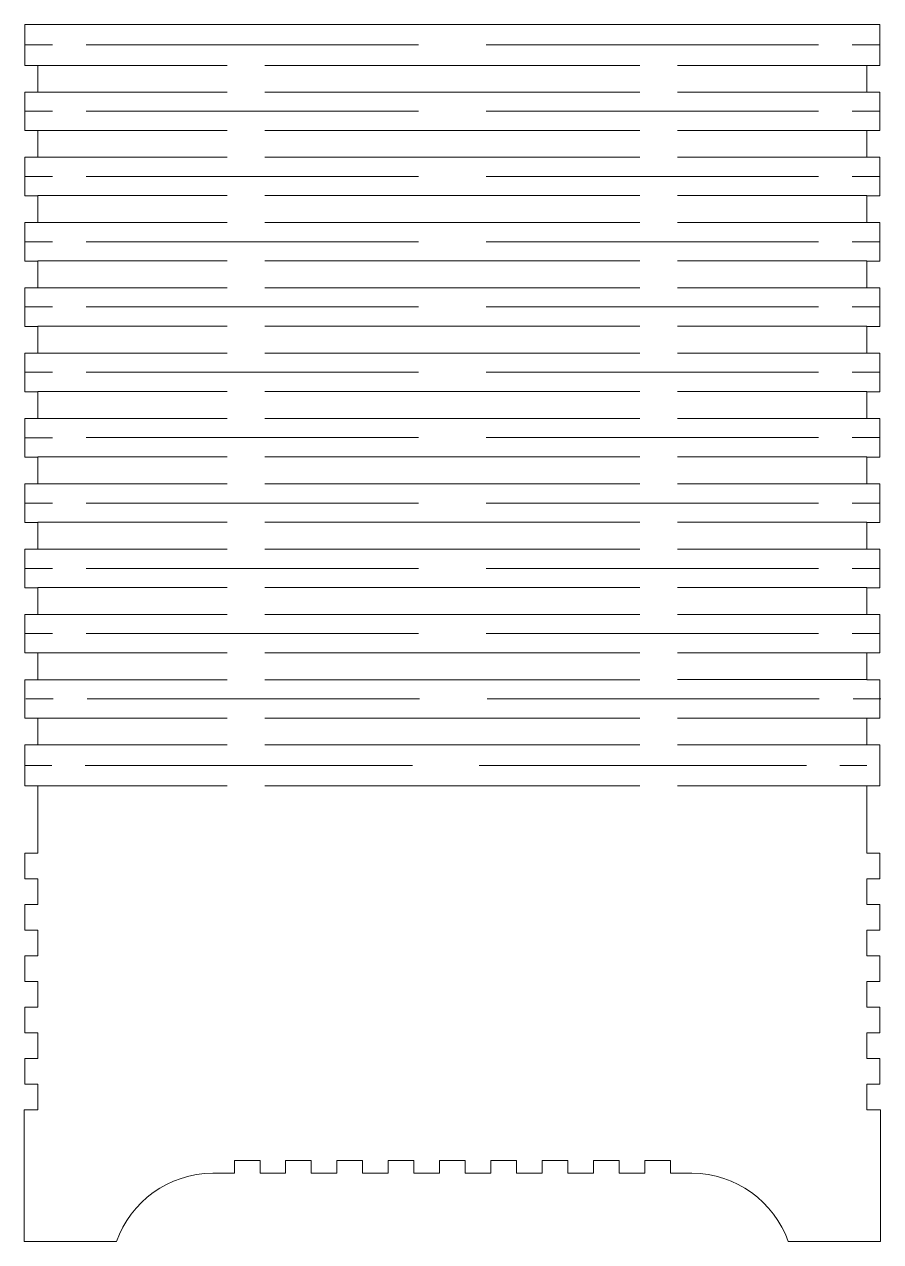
# Model space of a CAD drawing. Header units: millimetres. Extents: x -255 to 301, y -142 to 145.
# Drawn here: x -255.4 to -55, y -142.3 to 142.3 of the extents above; entities that cross this region are included whole.
import ezdxf

# ---------------------------------------------------------------- set-up
doc = ezdxf.new("R2010")
doc.units = ezdxf.units.MM
doc.header["$MEASUREMENT"] = 0
doc.layers.add('Camada 1', color=7, linetype='Continuous')

msp = doc.modelspace()

# ---------------------------------------------------------------- linework, layer by layer
at = {"layer": 'Camada 1', "color": 250, "lineweight": 9}
msp.add_open_spline([(-155.2229, -123.2848), (-155.2229, -123.2848), (-158.2229, -123.2848), (-158.2229, -123.2848), (-158.2229, -123.2848), (-158.2229, -123.2848), (-158.2229, -126.2848), (-158.2229, -126.2848), (-158.2229, -126.2848), (-158.2229, -126.2848), (-164.2229, -126.2848), (-164.2229, -126.2848), (-164.2229, -126.2848), (-164.2229, -126.2848), (-164.2229, -123.2848), (-164.2229, -123.2848), (-164.2229, -123.2848), (-164.2229, -123.2848), (-170.2229, -123.2848), (-170.2229, -123.2848), (-170.2229, -123.2848), (-170.2229, -123.2848), (-170.2229, -126.2848), (-170.2229, -126.2848), (-170.2229, -126.2848), (-170.2229, -126.2848), (-176.2229, -126.2848), (-176.2229, -126.2848), (-176.2229, -126.2848), (-176.2229, -126.2848), (-176.2229, -123.2848), (-176.2229, -123.2848), (-176.2229, -123.2848), (-176.2229, -123.2848), (-182.2229, -123.2848), (-182.2229, -123.2848), (-182.2229, -123.2848), (-182.2229, -123.2848), (-182.2229, -126.2848), (-182.2229, -126.2848), (-182.2229, -126.2848), (-182.2229, -126.2848), (-188.2229, -126.2848), (-188.2229, -126.2848), (-188.2229, -126.2848), (-188.2229, -126.2848), (-188.2229, -123.2848), (-188.2229, -123.2848), (-188.2229, -123.2848), (-188.2229, -123.2848), (-194.2229, -123.2848), (-194.2229, -123.2848), (-194.2229, -123.2848), (-194.2229, -123.2848), (-194.2229, -126.2848), (-194.2229, -126.2848), (-194.2229, -126.2848), (-194.2229, -126.2848), (-200.2229, -126.2848), (-200.2229, -126.2848), (-200.2229, -126.2848), (-200.2229, -126.2848), (-200.2229, -123.2848), (-200.2229, -123.2848), (-200.2229, -123.2848), (-200.2229, -123.2848), (-206.2229, -123.2848), (-206.2229, -123.2848), (-206.2229, -123.2848), (-206.2229, -123.2848), (-206.2229, -126.2848), (-206.2229, -126.2848), (-206.2229, -126.2848), (-206.2229, -126.2848), (-211.2429, -126.2852), (-211.2429, -126.2852), (-211.2429, -126.2852), (-221.6655, -126.3122), (-230.5245, -132.9826), (-233.8125, -142.2852), (-233.8125, -142.2852), (-233.8125, -142.2852), (-255.3655, -142.2852), (-255.3655, -142.2852), (-255.3655, -142.2852), (-255.3655, -142.2852), (-255.3653, -126.285), (-255.3653, -126.285), (-255.3653, -126.285), (-255.3653, -126.285), (-255.3653, -120.1924), (-255.3653, -120.1924), (-255.3653, -120.1924), (-255.3653, -120.1924), (-255.3653, -111.489), (-255.3653, -111.489), (-255.3653, -111.489), (-255.3653, -111.489), (-252.2197, -111.4772), (-252.2197, -111.4772), (-252.2197, -111.4772), (-252.2197, -111.4772), (-252.2197, -105.4772), (-252.2197, -105.4772), (-252.2197, -105.4772), (-252.2197, -105.4772), (-255.2197, -105.4772), (-255.2197, -105.4772), (-255.2197, -105.4772), (-255.2197, -105.4772), (-255.2197, -99.4774), (-255.2197, -99.4774), (-255.2197, -99.4774), (-255.2197, -99.4774), (-252.2197, -99.4774), (-252.2197, -99.4774), (-252.2197, -99.4774), (-252.2197, -99.4774), (-252.2197, -93.4774), (-252.2197, -93.4774), (-252.2197, -93.4774), (-252.2197, -93.4774), (-255.2197, -93.4774), (-255.2197, -93.4774), (-255.2197, -93.4774), (-255.2197, -93.4774), (-255.2197, -87.4774), (-255.2197, -87.4774), (-255.2197, -87.4774), (-255.2197, -87.4774), (-252.2197, -87.4774), (-252.2197, -87.4774), (-252.2197, -87.4774), (-252.2197, -87.4774), (-252.2197, -81.477), (-252.2197, -81.477), (-252.2197, -81.477), (-252.2197, -81.477), (-255.2197, -81.477), (-255.2197, -81.477), (-255.2197, -81.477), (-255.2197, -81.477), (-255.2197, -75.4772), (-255.2197, -75.4772), (-255.2197, -75.4772), (-255.2197, -75.4772), (-252.2197, -75.4772), (-252.2197, -75.4772), (-252.2197, -75.4772), (-252.2197, -75.4772), (-252.2197, -69.477), (-252.2197, -69.477), (-252.2197, -69.477), (-252.2197, -69.477), (-255.2197, -69.477), (-255.2197, -69.477), (-255.2197, -69.477), (-255.2197, -69.477), (-255.2197, -63.477), (-255.2197, -63.477), (-255.2197, -63.477), (-255.2197, -63.477), (-252.2197, -63.477), (-252.2197, -63.477), (-252.2197, -63.477), (-252.2197, -63.477), (-252.2197, -57.477), (-252.2197, -57.477), (-252.2197, -57.477), (-252.2197, -57.477), (-255.2197, -57.477), (-255.2197, -57.477), (-255.2197, -57.477), (-255.2197, -57.477), (-255.2197, -51.477), (-255.2197, -51.477), (-255.2197, -51.477), (-255.2197, -51.477), (-252.2197, -51.477), (-252.2197, -51.477), (-252.2197, -51.477), (-252.2197, -35.413), (-252.2197, -51.797), (-252.2197, -35.733), (-252.2197, -35.733), (-252.2197, -35.733), (-255.2197, -35.733), (-255.2197, -35.733), (-255.2197, -35.733), (-255.2197, -35.733), (-255.2197, -26.1412), (-255.2197, -26.1412), (-255.2197, -26.1412), (-255.2197, -26.1412), (-252.2197, -26.1412), (-252.2197, -26.1412), (-252.2197, -26.1412), (-252.2197, -26.1412), (-252.2197, -19.8818), (-252.2197, -19.8818), (-252.2197, -19.8818), (-252.2197, -19.8818), (-255.2197, -19.8818), (-255.2197, -19.8818), (-255.2197, -19.8818), (-255.2197, -19.8818), (-255.2197, -10.915), (-255.2197, -10.915), (-255.2197, -10.915), (-255.2197, -10.915), (-252.2197, -10.915), (-252.2197, -10.915), (-252.2197, -10.915), (-252.2197, -10.915), (-252.2197, -4.6556), (-252.2197, -4.6556), (-252.2197, -4.6556), (-252.2197, -4.6556), (-255.2197, -4.6556), (-255.2197, -4.6556), (-255.2197, -4.6556), (-255.2197, -4.6556), (-255.2197, 4.3306), (-255.2197, 4.3306), (-255.2197, 4.3306), (-255.2197, 4.3306), (-252.2197, 4.3306), (-252.2197, 4.3306), (-252.2197, 4.3306), (-252.2197, 4.3306), (-252.2197, 10.59), (-252.2197, 10.59), (-252.2197, 10.59), (-252.2197, 10.59), (-255.2197, 10.59), (-255.2197, 10.59), (-255.2197, 10.59), (-255.2197, 10.59), (-255.2197, 19.5924), (-255.2197, 19.5924), (-255.2197, 19.5924), (-255.2197, 19.5924), (-252.2197, 19.5924), (-252.2197, 19.5924), (-252.2197, 19.5924), (-252.2197, 19.5924), (-252.2197, 25.8518), (-252.2197, 25.8518), (-252.2197, 25.8518), (-252.2197, 25.8518), (-255.2197, 25.8518), (-255.2197, 25.8518), (-255.2197, 25.8518), (-255.2197, 25.8518), (-255.2197, 34.866), (-255.2197, 34.866), (-255.2197, 34.866), (-255.2197, 34.866), (-252.2197, 34.866), (-252.2197, 34.866), (-252.2197, 34.866), (-252.2197, 34.866), (-252.2197, 41.1256), (-252.2197, 41.1256), (-252.2197, 41.1256), (-252.2197, 41.1256), (-255.2197, 41.1256), (-255.2197, 41.1256), (-255.2197, 41.1256), (-255.2197, 41.1256), (-255.2197, 50.1464), (-255.2197, 50.1464), (-255.2197, 50.1464), (-255.2197, 50.1464), (-252.2197, 50.1464), (-252.2197, 50.1464), (-252.2197, 50.1464), (-252.2197, 50.1464), (-252.2197, 56.4058), (-252.2197, 56.4058), (-252.2197, 56.4058), (-252.2197, 56.4058), (-255.2197, 56.4058), (-255.2197, 56.4058), (-255.2197, 56.4058), (-255.2197, 56.4058), (-255.2197, 65.4266), (-255.2197, 65.4266), (-255.2197, 65.4266), (-255.2197, 65.4266), (-252.2197, 65.4266), (-252.2197, 65.4266), (-252.2197, 65.4266), (-252.2197, 65.4266), (-252.2197, 71.6862), (-252.2197, 71.6862), (-252.2197, 71.6862), (-252.2197, 71.6862), (-255.2197, 71.6862), (-255.2197, 71.6862), (-255.2197, 71.6862), (-255.2197, 71.6862), (-255.2197, 80.7004), (-255.2197, 80.7004), (-255.2197, 80.7004), (-255.2197, 80.7004), (-252.2197, 80.7004), (-252.2197, 80.7004), (-252.2197, 80.7004), (-252.2197, 80.7004), (-252.2197, 86.9598), (-252.2197, 86.9598), (-252.2197, 86.9598), (-252.2197, 86.9598), (-255.2197, 86.9598), (-255.2197, 86.9598), (-255.2197, 86.9598), (-255.2197, 86.9598), (-255.2197, 95.962), (-255.2197, 95.962), (-255.2197, 95.962), (-255.2197, 95.962), (-252.2197, 95.962), (-252.2197, 95.962), (-252.2197, 95.962), (-252.2197, 95.962), (-252.2197, 102.2216), (-252.2197, 102.2216), (-252.2197, 102.2216), (-252.2197, 102.2216), (-255.2197, 102.2216), (-255.2197, 102.2216), (-255.2197, 102.2216), (-255.2197, 102.2216), (-255.2197, 111.2078), (-255.2197, 111.2078), (-255.2197, 111.2078), (-255.2197, 111.2078), (-252.2197, 111.2078), (-252.2197, 111.2078), (-252.2197, 111.2078), (-252.2197, 111.2078), (-252.2197, 117.4672), (-252.2197, 117.4672), (-252.2197, 117.4672), (-252.2197, 117.4672), (-255.2197, 117.4672), (-255.2197, 117.4672), (-255.2197, 117.4672), (-255.2197, 117.4672), (-255.2197, 126.434), (-255.2197, 126.434), (-255.2197, 126.434), (-255.2197, 126.434), (-252.2197, 126.434), (-252.2197, 126.434), (-252.2197, 126.434), (-252.2197, 126.434), (-252.2197, 132.6934), (-252.2197, 132.6934), (-252.2197, 132.6934), (-252.2197, 132.6934), (-255.2197, 132.6934), (-255.2197, 132.6934), (-255.2197, 132.6934), (-255.2197, 132.6934), (-255.2197, 142.2852), (-255.2197, 142.2852), (-255.2197, 142.2852), (-255.2197, 142.2852), (-155.2197, 142.2852), (-155.2197, 142.2852), (-155.2197, 142.2852), (-155.2197, 142.2852), (-55.2195, 142.2852), (-55.2195, 142.2852), (-55.2195, 142.2852), (-55.2195, 142.2852), (-55.2195, 132.6934), (-55.2195, 132.6934), (-55.2195, 132.6934), (-55.2195, 132.6934), (-58.2195, 132.6934), (-58.2195, 132.6934), (-58.2195, 132.6934), (-58.2195, 132.6934), (-58.2195, 126.434), (-58.2195, 126.434), (-58.2195, 126.434), (-58.2195, 126.434), (-55.2195, 126.434), (-55.2195, 126.434), (-55.2195, 126.434), (-55.2195, 126.434), (-55.2195, 117.4672), (-55.2195, 117.4672), (-55.2195, 117.4672), (-55.2195, 117.4672), (-58.2195, 117.4672), (-58.2195, 117.4672), (-58.2195, 117.4672), (-58.2195, 117.4672), (-58.2195, 111.2078), (-58.2195, 111.2078), (-58.2195, 111.2078), (-58.2195, 111.2078), (-55.2195, 111.2078), (-55.2195, 111.2078), (-55.2195, 111.2078), (-55.2195, 111.2078), (-55.2195, 102.2216), (-55.2195, 102.2216), (-55.2195, 102.2216), (-55.2195, 102.2216), (-58.2195, 102.2216), (-58.2195, 102.2216), (-58.2195, 102.2216), (-58.2195, 102.2216), (-58.2195, 95.962), (-58.2195, 95.962), (-58.2195, 95.962), (-58.2195, 95.962), (-55.2195, 95.962), (-55.2195, 95.962), (-55.2195, 95.962), (-55.2195, 95.962), (-55.2195, 86.9598), (-55.2195, 86.9598), (-55.2195, 86.9598), (-55.2195, 86.9598), (-58.2195, 86.9598), (-58.2195, 86.9598), (-58.2195, 86.9598), (-58.2195, 86.9598), (-58.2195, 80.7004), (-58.2195, 80.7004), (-58.2195, 80.7004), (-58.2195, 80.7004), (-55.2195, 80.7004), (-55.2195, 80.7004), (-55.2195, 80.7004), (-55.2195, 80.7004), (-55.2195, 71.6862), (-55.2195, 71.6862), (-55.2195, 71.6862), (-55.2195, 71.6862), (-58.2195, 71.6862), (-58.2195, 71.6862), (-58.2195, 71.6862), (-58.2195, 71.6862), (-58.2195, 65.4266), (-58.2195, 65.4266), (-58.2195, 65.4266), (-58.2195, 65.4266), (-55.2195, 65.4266), (-55.2195, 65.4266), (-55.2195, 65.4266), (-55.2195, 65.4266), (-55.2195, 56.4058), (-55.2195, 56.4058), (-55.2195, 56.4058), (-55.2195, 56.4058), (-58.2195, 56.4058), (-58.2195, 56.4058), (-58.2195, 56.4058), (-58.2195, 56.4058), (-58.2195, 50.1464), (-58.2195, 50.1464), (-58.2195, 50.1464), (-58.2195, 50.1464), (-55.2195, 50.1464), (-55.2195, 50.1464), (-55.2195, 50.1464), (-55.2195, 50.1464), (-55.2195, 41.1256), (-55.2195, 41.1256), (-55.2195, 41.1256), (-55.2195, 41.1256), (-58.2195, 41.1256), (-58.2195, 41.1256), (-58.2195, 41.1256), (-58.2195, 41.1256), (-58.2195, 34.866), (-58.2195, 34.866), (-58.2195, 34.866), (-58.2195, 34.866), (-55.2195, 34.866), (-55.2195, 34.866), (-55.2195, 34.866), (-55.2195, 34.866), (-55.2195, 25.8518), (-55.2195, 25.8518), (-55.2195, 25.8518), (-55.2195, 25.8518), (-58.2195, 25.8518), (-58.2195, 25.8518), (-58.2195, 25.8518), (-58.2195, 25.8518), (-58.2195, 19.5924), (-58.2195, 19.5924), (-58.2195, 19.5924), (-58.2195, 19.5924), (-55.2195, 19.5924), (-55.2195, 19.5924), (-55.2195, 19.5924), (-55.2195, 19.5924), (-55.2195, 10.59), (-55.2195, 10.59), (-55.2195, 10.59), (-55.2195, 10.59), (-58.2195, 10.59), (-58.2195, 10.59), (-58.2195, 10.59), (-58.2195, 10.59), (-58.2195, 4.3306), (-58.2195, 4.3306), (-58.2195, 4.3306), (-58.2195, 4.3306), (-55.2195, 4.3306), (-55.2195, 4.3306), (-55.2195, 4.3306), (-55.2195, 4.3306), (-55.2195, -4.6556), (-55.2195, -4.6556), (-55.2195, -4.6556), (-55.2195, -4.6556), (-58.2195, -4.6556), (-58.2195, -4.6556), (-58.2195, -4.6556), (-58.2195, -4.6556), (-58.2195, -10.915), (-58.2195, -10.915), (-58.2195, -10.915), (-58.2195, -10.915), (-55.2195, -10.915), (-55.2195, -10.915), (-55.2195, -10.915), (-55.2195, -10.915), (-55.2195, -19.8818), (-55.2195, -19.8818), (-55.2195, -19.8818), (-55.2195, -19.8818), (-58.2195, -19.8818), (-58.2195, -19.8818), (-58.2195, -19.8818), (-58.2195, -19.8818), (-58.2195, -26.1412), (-58.2195, -26.1412), (-58.2195, -26.1412), (-58.2195, -26.1412), (-55.2195, -26.1412), (-55.2195, -26.1412), (-55.2195, -26.1412), (-55.2195, -26.1412), (-55.2195, -35.733), (-55.2195, -35.733), (-55.2195, -35.733), (-55.2195, -35.733), (-58.2195, -35.733), (-58.2195, -35.733), (-58.2195, -35.733), (-58.2195, -35.733), (-58.2259, -35.733), (-58.2259, -35.733), (-58.2259, -35.733), (-58.2259, -51.797), (-58.2259, -35.413), (-58.2259, -51.477), (-58.2259, -51.477), (-58.2259, -51.477), (-55.2259, -51.477), (-55.2259, -51.477), (-55.2259, -51.477), (-55.2259, -51.477), (-55.2259, -57.477), (-55.2259, -57.477), (-55.2259, -57.477), (-55.2259, -57.477), (-58.2259, -57.477), (-58.2259, -57.477), (-58.2259, -57.477), (-58.2259, -57.477), (-58.2259, -63.477), (-58.2259, -63.477), (-58.2259, -63.477), (-58.2259, -63.477), (-55.2259, -63.477), (-55.2259, -63.477), (-55.2259, -63.477), (-55.2259, -63.477), (-55.2259, -69.477), (-55.2259, -69.477), (-55.2259, -69.477), (-55.2259, -69.477), (-58.2259, -69.477), (-58.2259, -69.477), (-58.2259, -69.477), (-58.2259, -69.477), (-58.2259, -75.4772), (-58.2259, -75.4772), (-58.2259, -75.4772), (-58.2259, -75.4772), (-55.2259, -75.4772), (-55.2259, -75.4772), (-55.2259, -75.4772), (-55.2259, -75.4772), (-55.2259, -81.477), (-55.2259, -81.477), (-55.2259, -81.477), (-55.2259, -81.477), (-58.2259, -81.477), (-58.2259, -81.477), (-58.2259, -81.477), (-58.2259, -81.477), (-58.2259, -87.4774), (-58.2259, -87.4774), (-58.2259, -87.4774), (-58.2259, -87.4774), (-55.2259, -87.4774), (-55.2259, -87.4774), (-55.2259, -87.4774), (-55.2259, -87.4774), (-55.2259, -93.4774), (-55.2259, -93.4774), (-55.2259, -93.4774), (-55.2259, -93.4774), (-58.2259, -93.4774), (-58.2259, -93.4774), (-58.2259, -93.4774), (-58.2259, -93.4774), (-58.2259, -99.4774), (-58.2259, -99.4774), (-58.2259, -99.4774), (-58.2259, -99.4774), (-55.2259, -99.4774), (-55.2259, -99.4774), (-55.2259, -99.4774), (-55.2259, -99.4774), (-55.2259, -105.4772), (-55.2259, -105.4772), (-55.2259, -105.4772), (-55.2259, -105.4772), (-58.2259, -105.4772), (-58.2259, -105.4772), (-58.2259, -105.4772), (-58.2259, -105.4772), (-58.2259, -111.4772), (-58.2259, -111.4772), (-58.2259, -111.4772), (-58.2259, -111.4772), (-58.2259, -111.4812), (-58.2259, -111.4812), (-58.2259, -111.4812), (-58.2259, -111.4812), (-55.0805, -111.4812), (-55.0805, -111.4812), (-55.0805, -111.4812), (-55.0805, -111.4812), (-55.0805, -120.1924), (-55.0805, -120.1924), (-55.0805, -120.1924), (-55.0805, -120.1924), (-55.0803, -126.285), (-55.0803, -126.285), (-55.0803, -126.285), (-55.0803, -126.285), (-55.0801, -142.2852), (-55.0801, -142.2852), (-55.0801, -142.2852), (-55.0801, -142.2852), (-76.6333, -142.2852), (-76.6333, -142.2852), (-76.6333, -142.2852), (-79.9213, -132.9826), (-88.7803, -126.3122), (-99.2029, -126.2852), (-99.2029, -126.2852), (-99.2029, -126.2852), (-104.2227, -126.2848), (-104.2227, -126.2848), (-104.2227, -126.2848), (-104.2227, -126.2848), (-104.2227, -123.2848), (-104.2227, -123.2848), (-104.2227, -123.2848), (-104.2227, -123.2848), (-110.2229, -123.2848), (-110.2229, -123.2848), (-110.2229, -123.2848), (-110.2229, -123.2848), (-110.2229, -126.2848), (-110.2229, -126.2848), (-110.2229, -126.2848), (-110.2229, -126.2848), (-116.2229, -126.2848), (-116.2229, -126.2848), (-116.2229, -126.2848), (-116.2229, -126.2848), (-116.2229, -123.2848), (-116.2229, -123.2848), (-116.2229, -123.2848), (-116.2229, -123.2848), (-122.2229, -123.2848), (-122.2229, -123.2848), (-122.2229, -123.2848), (-122.2229, -123.2848), (-122.2229, -126.2848), (-122.2229, -126.2848), (-122.2229, -126.2848), (-122.2229, -126.2848), (-128.2229, -126.2848), (-128.2229, -126.2848), (-128.2229, -126.2848), (-128.2229, -126.2848), (-128.2229, -123.2848), (-128.2229, -123.2848), (-128.2229, -123.2848), (-128.2229, -123.2848), (-134.2229, -123.2848), (-134.2229, -123.2848), (-134.2229, -123.2848), (-134.2229, -123.2848), (-134.2229, -126.2848), (-134.2229, -126.2848), (-134.2229, -126.2848), (-134.2229, -126.2848), (-140.2229, -126.2848), (-140.2229, -126.2848), (-140.2229, -126.2848), (-140.2229, -126.2848), (-140.2229, -123.2848), (-140.2229, -123.2848), (-140.2229, -123.2848), (-140.2229, -123.2848), (-146.2229, -123.2848), (-146.2229, -123.2848), (-146.2229, -123.2848), (-146.2229, -123.2848), (-146.2229, -126.2848), (-146.2229, -126.2848), (-146.2229, -126.2848), (-146.2229, -126.2848), (-152.2229, -126.2848), (-152.2229, -126.2848), (-152.2229, -126.2848), (-152.2229, -126.2848), (-152.2229, -123.2848), (-152.2229, -123.2848), (-152.2229, -123.2848), (-152.2229, -123.2848), (-155.2229, -123.2848), (-155.2229, -123.2848)], degree=3, knots=[0, 0, 0, 0, 0.00529101, 0.00529101, 0.00529101, 0.00529101, 0.01058201, 0.01058201, 0.01058201, 0.01058201, 0.01587302, 0.01587302, 0.01587302, 0.01587302, 0.02116402, 0.02116402, 0.02116402, 0.02116402, 0.02645503, 0.02645503, 0.02645503, 0.02645503, 0.03174603, 0.03174603, 0.03174603, 0.03174603, 0.03703704, 0.03703704, 0.03703704, 0.03703704, 0.04232804, 0.04232804, 0.04232804, 0.04232804, 0.04761905, 0.04761905, 0.04761905, 0.04761905, 0.05291005, 0.05291005, 0.05291005, 0.05291005, 0.05820106, 0.05820106, 0.05820106, 0.05820106, 0.06349206, 0.06349206, 0.06349206, 0.06349206, 0.06878307, 0.06878307, 0.06878307, 0.06878307, 0.07407407, 0.07407407, 0.07407407, 0.07407407, 0.07936508, 0.07936508, 0.07936508, 0.07936508, 0.08465608, 0.08465608, 0.08465608, 0.08465608, 0.08994709, 0.08994709, 0.08994709, 0.08994709, 0.0952381, 0.0952381, 0.0952381, 0.0952381, 0.1005291, 0.1005291, 0.1005291, 0.1005291, 0.10582011, 0.10582011, 0.10582011, 0.10582011, 0.11111111, 0.11111111, 0.11111111, 0.11111111, 0.11640212, 0.11640212, 0.11640212, 0.11640212, 0.12169312, 0.12169312, 0.12169312, 0.12169312, 0.12698413, 0.12698413, 0.12698413, 0.12698413, 0.13227513, 0.13227513, 0.13227513, 0.13227513, 0.13756614, 0.13756614, 0.13756614, 0.13756614, 0.14285714, 0.14285714, 0.14285714, 0.14285714, 0.14814815, 0.14814815, 0.14814815, 0.14814815, 0.15343915, 0.15343915, 0.15343915, 0.15343915, 0.15873016, 0.15873016, 0.15873016, 0.15873016, 0.16402116, 0.16402116, 0.16402116, 0.16402116, 0.16931217, 0.16931217, 0.16931217, 0.16931217, 0.17460317, 0.17460317, 0.17460317, 0.17460317, 0.17989418, 0.17989418, 0.17989418, 0.17989418, 0.18518519, 0.18518519, 0.18518519, 0.18518519, 0.19047619, 0.19047619, 0.19047619, 0.19047619, 0.1957672, 0.1957672, 0.1957672, 0.1957672, 0.2010582, 0.2010582, 0.2010582, 0.2010582, 0.20634921, 0.20634921, 0.20634921, 0.20634921, 0.21164021, 0.21164021, 0.21164021, 0.21164021, 0.21693122, 0.21693122, 0.21693122, 0.21693122, 0.22222222, 0.22222222, 0.22222222, 0.22222222, 0.22751323, 0.22751323, 0.22751323, 0.22751323, 0.23280423, 0.23280423, 0.23280423, 0.23280423, 0.23809524, 0.23809524, 0.23809524, 0.23809524, 0.24338624, 0.24338624, 0.24338624, 0.24338624, 0.24867725, 0.24867725, 0.24867725, 0.24867725, 0.25396825, 0.25396825, 0.25396825, 0.25396825, 0.25925926, 0.25925926, 0.25925926, 0.25925926, 0.26455026, 0.26455026, 0.26455026, 0.26455026, 0.26984127, 0.26984127, 0.26984127, 0.26984127, 0.27513228, 0.27513228, 0.27513228, 0.27513228, 0.28042328, 0.28042328, 0.28042328, 0.28042328, 0.28571429, 0.28571429, 0.28571429, 0.28571429, 0.29100529, 0.29100529, 0.29100529, 0.29100529, 0.2962963, 0.2962963, 0.2962963, 0.2962963, 0.3015873, 0.3015873, 0.3015873, 0.3015873, 0.30687831, 0.30687831, 0.30687831, 0.30687831, 0.31216931, 0.31216931, 0.31216931, 0.31216931, 0.31746032, 0.31746032, 0.31746032, 0.31746032, 0.32275132, 0.32275132, 0.32275132, 0.32275132, 0.32804233, 0.32804233, 0.32804233, 0.32804233, 0.33333333, 0.33333333, 0.33333333, 0.33333333, 0.33862434, 0.33862434, 0.33862434, 0.33862434, 0.34391534, 0.34391534, 0.34391534, 0.34391534, 0.34920635, 0.34920635, 0.34920635, 0.34920635, 0.35449735, 0.35449735, 0.35449735, 0.35449735, 0.35978836, 0.35978836, 0.35978836, 0.35978836, 0.36507937, 0.36507937, 0.36507937, 0.36507937, 0.37037037, 0.37037037, 0.37037037, 0.37037037, 0.37566138, 0.37566138, 0.37566138, 0.37566138, 0.38095238, 0.38095238, 0.38095238, 0.38095238, 0.38624339, 0.38624339, 0.38624339, 0.38624339, 0.39153439, 0.39153439, 0.39153439, 0.39153439, 0.3968254, 0.3968254, 0.3968254, 0.3968254, 0.4021164, 0.4021164, 0.4021164, 0.4021164, 0.40740741, 0.40740741, 0.40740741, 0.40740741, 0.41269841, 0.41269841, 0.41269841, 0.41269841, 0.41798942, 0.41798942, 0.41798942, 0.41798942, 0.42328042, 0.42328042, 0.42328042, 0.42328042, 0.42857143, 0.42857143, 0.42857143, 0.42857143, 0.43386243, 0.43386243, 0.43386243, 0.43386243, 0.43915344, 0.43915344, 0.43915344, 0.43915344, 0.44444444, 0.44444444, 0.44444444, 0.44444444, 0.44973545, 0.44973545, 0.44973545, 0.44973545, 0.45502646, 0.45502646, 0.45502646, 0.45502646, 0.46031746, 0.46031746, 0.46031746, 0.46031746, 0.46560847, 0.46560847, 0.46560847, 0.46560847, 0.47089947, 0.47089947, 0.47089947, 0.47089947, 0.47619048, 0.47619048, 0.47619048, 0.47619048, 0.48148148, 0.48148148, 0.48148148, 0.48148148, 0.48677249, 0.48677249, 0.48677249, 0.48677249, 0.49206349, 0.49206349, 0.49206349, 0.49206349, 0.4973545, 0.4973545, 0.4973545, 0.4973545, 0.5026455, 0.5026455, 0.5026455, 0.5026455, 0.50793651, 0.50793651, 0.50793651, 0.50793651, 0.51322751, 0.51322751, 0.51322751, 0.51322751, 0.51851852, 0.51851852, 0.51851852, 0.51851852, 0.52380952, 0.52380952, 0.52380952, 0.52380952, 0.52910053, 0.52910053, 0.52910053, 0.52910053, 0.53439153, 0.53439153, 0.53439153, 0.53439153, 0.53968254, 0.53968254, 0.53968254, 0.53968254, 0.54497354, 0.54497354, 0.54497354, 0.54497354, 0.55026455, 0.55026455, 0.55026455, 0.55026455, 0.55555556, 0.55555556, 0.55555556, 0.55555556, 0.56084656, 0.56084656, 0.56084656, 0.56084656, 0.56613757, 0.56613757, 0.56613757, 0.56613757, 0.57142857, 0.57142857, 0.57142857, 0.57142857, 0.57671958, 0.57671958, 0.57671958, 0.57671958, 0.58201058, 0.58201058, 0.58201058, 0.58201058, 0.58730159, 0.58730159, 0.58730159, 0.58730159, 0.59259259, 0.59259259, 0.59259259, 0.59259259, 0.5978836, 0.5978836, 0.5978836, 0.5978836, 0.6031746, 0.6031746, 0.6031746, 0.6031746, 0.60846561, 0.60846561, 0.60846561, 0.60846561, 0.61375661, 0.61375661, 0.61375661, 0.61375661, 0.61904762, 0.61904762, 0.61904762, 0.61904762, 0.62433862, 0.62433862, 0.62433862, 0.62433862, 0.62962963, 0.62962963, 0.62962963, 0.62962963, 0.63492063, 0.63492063, 0.63492063, 0.63492063, 0.64021164, 0.64021164, 0.64021164, 0.64021164, 0.64550265, 0.64550265, 0.64550265, 0.64550265, 0.65079365, 0.65079365, 0.65079365, 0.65079365, 0.65608466, 0.65608466, 0.65608466, 0.65608466, 0.66137566, 0.66137566, 0.66137566, 0.66137566, 0.66666667, 0.66666667, 0.66666667, 0.66666667, 0.67195767, 0.67195767, 0.67195767, 0.67195767, 0.67724868, 0.67724868, 0.67724868, 0.67724868, 0.68253968, 0.68253968, 0.68253968, 0.68253968, 0.68783069, 0.68783069, 0.68783069, 0.68783069, 0.69312169, 0.69312169, 0.69312169, 0.69312169, 0.6984127, 0.6984127, 0.6984127, 0.6984127, 0.7037037, 0.7037037, 0.7037037, 0.7037037, 0.70899471, 0.70899471, 0.70899471, 0.70899471, 0.71428571, 0.71428571, 0.71428571, 0.71428571, 0.71957672, 0.71957672, 0.71957672, 0.71957672, 0.72486772, 0.72486772, 0.72486772, 0.72486772, 0.73015873, 0.73015873, 0.73015873, 0.73015873, 0.73544974, 0.73544974, 0.73544974, 0.73544974, 0.74074074, 0.74074074, 0.74074074, 0.74074074, 0.74603175, 0.74603175, 0.74603175, 0.74603175, 0.75132275, 0.75132275, 0.75132275, 0.75132275, 0.75661376, 0.75661376, 0.75661376, 0.75661376, 0.76190476, 0.76190476, 0.76190476, 0.76190476, 0.76719577, 0.76719577, 0.76719577, 0.76719577, 0.77248677, 0.77248677, 0.77248677, 0.77248677, 0.77777778, 0.77777778, 0.77777778, 0.77777778, 0.78306878, 0.78306878, 0.78306878, 0.78306878, 0.78835979, 0.78835979, 0.78835979, 0.78835979, 0.79365079, 0.79365079, 0.79365079, 0.79365079, 0.7989418, 0.7989418, 0.7989418, 0.7989418, 0.8042328, 0.8042328, 0.8042328, 0.8042328, 0.80952381, 0.80952381, 0.80952381, 0.80952381, 0.81481481, 0.81481481, 0.81481481, 0.81481481, 0.82010582, 0.82010582, 0.82010582, 0.82010582, 0.82539683, 0.82539683, 0.82539683, 0.82539683, 0.83068783, 0.83068783, 0.83068783, 0.83068783, 0.83597884, 0.83597884, 0.83597884, 0.83597884, 0.84126984, 0.84126984, 0.84126984, 0.84126984, 0.84656085, 0.84656085, 0.84656085, 0.84656085, 0.85185185, 0.85185185, 0.85185185, 0.85185185, 0.85714286, 0.85714286, 0.85714286, 0.85714286, 0.86243386, 0.86243386, 0.86243386, 0.86243386, 0.86772487, 0.86772487, 0.86772487, 0.86772487, 0.87301587, 0.87301587, 0.87301587, 0.87301587, 0.87830688, 0.87830688, 0.87830688, 0.87830688, 0.88359788, 0.88359788, 0.88359788, 0.88359788, 0.88888889, 0.88888889, 0.88888889, 0.88888889, 0.89417989, 0.89417989, 0.89417989, 0.89417989, 0.8994709, 0.8994709, 0.8994709, 0.8994709, 0.9047619, 0.9047619, 0.9047619, 0.9047619, 0.91005291, 0.91005291, 0.91005291, 0.91005291, 0.91534392, 0.91534392, 0.91534392, 0.91534392, 0.92063492, 0.92063492, 0.92063492, 0.92063492, 0.92592593, 0.92592593, 0.92592593, 0.92592593, 0.93121693, 0.93121693, 0.93121693, 0.93121693, 0.93650794, 0.93650794, 0.93650794, 0.93650794, 0.94179894, 0.94179894, 0.94179894, 0.94179894, 0.94708995, 0.94708995, 0.94708995, 0.94708995, 0.95238095, 0.95238095, 0.95238095, 0.95238095, 0.95767196, 0.95767196, 0.95767196, 0.95767196, 0.96296296, 0.96296296, 0.96296296, 0.96296296, 0.96825397, 0.96825397, 0.96825397, 0.96825397, 0.97354497, 0.97354497, 0.97354497, 0.97354497, 0.97883598, 0.97883598, 0.97883598, 0.97883598, 0.98412698, 0.98412698, 0.98412698, 0.98412698, 0.98941799, 0.98941799, 0.98941799, 0.98941799, 1, 1, 1, 1], dxfattribs=at)
for points in [[(-255.2199, 137.4866), (-255.2199, 137.4866), (-248.8057, 137.4866), (-248.8057, 137.4866)], [(-240.8807, 137.4886), (-240.8807, 137.4886), (-163.1555, 137.4886), (-163.1555, 137.4886)], [(-147.3047, 137.4886), (-147.3047, 137.4886), (-69.5795, 137.4886), (-69.5795, 137.4886)], [(-55.2197, 137.4886), (-55.2197, 137.4886), (-61.6543, 137.4886), (-61.6543, 137.4886)], [(-252.2199, 132.6936), (-252.2199, 132.6936), (-207.9352, 132.6936), (-207.9352, 132.6936)], [(-199.0867, 132.6936), (-199.0867, 132.6936), (-111.3737, 132.6936), (-111.3737, 132.6936)], [(-102.5238, 132.6936), (-102.5238, 132.6936), (-58.2195, 132.6936), (-58.2195, 132.6936)], [(-252.2199, 126.4346), (-252.2199, 126.4346), (-213.0954, 126.4346), (-213.0954, 126.4346)], [(-213.0954, 126.4346), (-213.0954, 126.4346), (-207.9352, 126.4346), (-207.9352, 126.4346)], [(-193.9275, 126.4384), (-193.9275, 126.4384), (-199.0867, 126.4384), (-199.0867, 126.4384)], [(-193.9275, 126.4384), (-193.9275, 126.4384), (-116.5329, 126.4366), (-116.5329, 126.4366)], [(-116.5329, 126.4366), (-116.5329, 126.4366), (-111.3737, 126.4366), (-111.3737, 126.4366)], [(-97.3494, 126.4494), (-97.3494, 126.4494), (-102.5238, 126.4494), (-102.5238, 126.4494)], [(-97.3494, 126.4494), (-97.3494, 126.4494), (-58.2195, 126.4494), (-58.2195, 126.4494)], [(-255.2199, 121.9508), (-255.2199, 121.9508), (-248.8057, 121.9508), (-248.8057, 121.9508)], [(-240.8807, 121.9528), (-240.8807, 121.9528), (-163.1555, 121.9528), (-163.1555, 121.9528)], [(-147.3047, 121.9528), (-147.3047, 121.9528), (-69.5795, 121.9528), (-69.5795, 121.9528)], [(-55.2197, 121.9528), (-55.2197, 121.9528), (-61.6543, 121.9528), (-61.6543, 121.9528)], [(-252.2199, 117.467), (-252.2199, 117.467), (-207.9352, 117.467), (-207.9352, 117.467)], [(-199.0867, 117.467), (-199.0867, 117.467), (-111.3737, 117.467), (-111.3737, 117.467)], [(-102.5238, 117.467), (-102.5238, 117.467), (-58.2195, 117.467), (-58.2195, 117.467)], [(-252.2199, 111.2074), (-252.2199, 111.2074), (-213.0954, 111.2074), (-213.0954, 111.2074)], [(-213.0954, 111.2074), (-213.0954, 111.2074), (-207.9352, 111.2074), (-207.9352, 111.2074)], [(-193.9275, 111.2112), (-193.9275, 111.2112), (-199.0867, 111.2112), (-199.0867, 111.2112)], [(-193.9275, 111.2112), (-193.9275, 111.2112), (-116.5329, 111.2094), (-116.5329, 111.2094)], [(-116.5329, 111.2094), (-116.5329, 111.2094), (-111.3737, 111.2094), (-111.3737, 111.2094)], [(-97.3494, 111.2222), (-97.3494, 111.2222), (-102.5238, 111.2222), (-102.5238, 111.2222)], [(-97.3494, 111.2222), (-97.3494, 111.2222), (-58.2195, 111.2222), (-58.2195, 111.2222)], [(-255.2199, 106.7234), (-255.2199, 106.7234), (-248.8057, 106.7234), (-248.8057, 106.7234)], [(-240.8807, 106.7256), (-240.8807, 106.7256), (-163.1555, 106.7256), (-163.1555, 106.7256)], [(-147.3047, 106.7256), (-147.3047, 106.7256), (-69.5795, 106.7256), (-69.5795, 106.7256)], [(-55.2197, 106.7256), (-55.2197, 106.7256), (-61.6543, 106.7256), (-61.6543, 106.7256)], [(-252.2199, 102.2398), (-252.2199, 102.2398), (-207.9352, 102.2398), (-207.9352, 102.2398)], [(-199.0867, 102.2398), (-199.0867, 102.2398), (-111.3737, 102.2398), (-111.3737, 102.2398)], [(-102.5238, 102.2398), (-102.5238, 102.2398), (-58.2195, 102.2398), (-58.2195, 102.2398)], [(-252.2199, 95.9616), (-252.2199, 95.9616), (-213.0954, 95.9616), (-213.0954, 95.9616)], [(-213.0954, 95.9616), (-213.0954, 95.9616), (-207.9352, 95.9616), (-207.9352, 95.9616)], [(-193.9275, 95.9654), (-193.9275, 95.9654), (-199.0867, 95.9654), (-199.0867, 95.9654)], [(-193.9275, 95.9654), (-193.9275, 95.9654), (-116.5329, 95.9636), (-116.5329, 95.9636)], [(-116.5329, 95.9636), (-116.5329, 95.9636), (-111.3737, 95.9636), (-111.3737, 95.9636)], [(-97.3494, 95.9764), (-97.3494, 95.9764), (-102.5238, 95.9764), (-102.5238, 95.9764)], [(-97.3494, 95.9764), (-97.3494, 95.9764), (-58.2195, 95.9764), (-58.2195, 95.9764)], [(-255.2199, 91.4778), (-255.2199, 91.4778), (-248.8057, 91.4778), (-248.8057, 91.4778)], [(-240.8807, 91.4798), (-240.8807, 91.4798), (-163.1555, 91.4798), (-163.1555, 91.4798)], [(-147.3047, 91.4798), (-147.3047, 91.4798), (-69.5795, 91.4798), (-69.5795, 91.4798)], [(-55.2197, 91.4798), (-55.2197, 91.4798), (-61.6543, 91.4798), (-61.6543, 91.4798)], [(-252.2199, 86.994), (-252.2199, 86.994), (-207.9352, 86.994), (-207.9352, 86.994)], [(-199.0867, 86.994), (-199.0867, 86.994), (-111.3737, 86.994), (-111.3737, 86.994)], [(-102.5238, 86.994), (-102.5238, 86.994), (-58.2195, 86.994), (-58.2195, 86.994)], [(-252.2199, 80.7), (-252.2199, 80.7), (-213.0954, 80.7), (-213.0954, 80.7)], [(-213.0954, 80.7), (-213.0954, 80.7), (-207.9352, 80.7), (-207.9352, 80.7)], [(-193.9275, 80.7038), (-193.9275, 80.7038), (-199.0867, 80.7038), (-199.0867, 80.7038)], [(-193.9275, 80.7038), (-193.9275, 80.7038), (-116.5329, 80.702), (-116.5329, 80.702)], [(-116.5329, 80.702), (-116.5329, 80.702), (-111.3737, 80.702), (-111.3737, 80.702)], [(-97.3494, 80.7148), (-97.3494, 80.7148), (-102.5238, 80.7148), (-102.5238, 80.7148)], [(-97.3494, 80.7148), (-97.3494, 80.7148), (-58.2195, 80.7148), (-58.2195, 80.7148)], [(-255.2199, 76.2162), (-255.2199, 76.2162), (-248.8057, 76.2162), (-248.8057, 76.2162)], [(-240.8807, 76.2182), (-240.8807, 76.2182), (-163.1555, 76.2182), (-163.1555, 76.2182)], [(-147.3047, 76.2182), (-147.3047, 76.2182), (-69.5795, 76.2182), (-69.5795, 76.2182)], [(-55.2197, 76.2182), (-55.2197, 76.2182), (-61.6543, 76.2182), (-61.6543, 76.2182)], [(-252.2199, 71.7324), (-252.2199, 71.7324), (-207.9352, 71.7324), (-207.9352, 71.7324)], [(-199.0867, 71.7324), (-199.0867, 71.7324), (-111.3737, 71.7324), (-111.3737, 71.7324)], [(-102.5238, 71.7324), (-102.5238, 71.7324), (-58.2195, 71.7324), (-58.2195, 71.7324)], [(-252.2199, 65.4262), (-252.2199, 65.4262), (-213.0954, 65.4262), (-213.0954, 65.4262)], [(-213.0954, 65.4262), (-213.0954, 65.4262), (-207.9352, 65.4262), (-207.9352, 65.4262)], [(-193.9275, 65.43), (-193.9275, 65.43), (-199.0867, 65.43), (-199.0867, 65.43)], [(-193.9275, 65.43), (-193.9275, 65.43), (-116.5329, 65.4282), (-116.5329, 65.4282)], [(-116.5329, 65.4282), (-116.5329, 65.4282), (-111.3737, 65.4282), (-111.3737, 65.4282)], [(-97.3494, 65.441), (-97.3494, 65.441), (-102.5238, 65.441), (-102.5238, 65.441)], [(-97.3494, 65.441), (-97.3494, 65.441), (-58.2195, 65.441), (-58.2195, 65.441)], [(-255.2199, 60.9424), (-255.2199, 60.9424), (-248.8057, 60.9424), (-248.8057, 60.9424)], [(-240.8807, 60.9444), (-240.8807, 60.9444), (-163.1555, 60.9444), (-163.1555, 60.9444)], [(-147.3047, 60.9444), (-147.3047, 60.9444), (-69.5795, 60.9444), (-69.5795, 60.9444)], [(-55.2197, 60.9444), (-55.2197, 60.9444), (-61.6543, 60.9444), (-61.6543, 60.9444)], [(-252.2199, 56.4586), (-252.2199, 56.4586), (-207.9352, 56.4586), (-207.9352, 56.4586)], [(-199.0867, 56.4586), (-199.0867, 56.4586), (-111.3737, 56.4586), (-111.3737, 56.4586)], [(-102.5238, 56.4586), (-102.5238, 56.4586), (-58.2195, 56.4586), (-58.2195, 56.4586)], [(-252.2199, 50.1458), (-252.2199, 50.1458), (-213.0954, 50.1458), (-213.0954, 50.1458)], [(-213.0954, 50.1458), (-213.0954, 50.1458), (-207.9352, 50.1458), (-207.9352, 50.1458)], [(-193.9275, 50.1498), (-193.9275, 50.1498), (-199.0867, 50.1498), (-199.0867, 50.1498)], [(-193.9275, 50.1498), (-193.9275, 50.1498), (-116.5329, 50.148), (-116.5329, 50.148)], [(-116.5329, 50.148), (-116.5329, 50.148), (-111.3737, 50.148), (-111.3737, 50.148)], [(-97.3494, 50.1608), (-97.3494, 50.1608), (-102.5238, 50.1608), (-102.5238, 50.1608)], [(-97.3494, 50.1608), (-97.3494, 50.1608), (-58.2195, 50.1608), (-58.2195, 50.1608)], [(-255.2199, 45.6622), (-255.2199, 45.6622), (-248.8057, 45.6622), (-248.8057, 45.6622)], [(-240.8807, 45.6642), (-240.8807, 45.6642), (-163.1555, 45.6642), (-163.1555, 45.6642)], [(-147.3047, 45.6642), (-147.3047, 45.6642), (-69.5795, 45.6642), (-69.5795, 45.6642)], [(-55.2197, 45.6642), (-55.2197, 45.6642), (-61.6543, 45.6642), (-61.6543, 45.6642)], [(-252.2199, 41.1784), (-252.2199, 41.1784), (-207.9352, 41.1784), (-207.9352, 41.1784)], [(-199.0867, 41.1784), (-199.0867, 41.1784), (-111.3737, 41.1784), (-111.3737, 41.1784)], [(-102.5238, 41.1784), (-102.5238, 41.1784), (-58.2195, 41.1784), (-58.2195, 41.1784)], [(-252.2199, 34.8656), (-252.2199, 34.8656), (-213.0954, 34.8656), (-213.0954, 34.8656)], [(-213.0954, 34.8656), (-213.0954, 34.8656), (-207.9352, 34.8656), (-207.9352, 34.8656)], [(-193.9275, 34.8694), (-193.9275, 34.8694), (-199.0867, 34.8694), (-199.0867, 34.8694)], [(-193.9275, 34.8694), (-193.9275, 34.8694), (-116.5329, 34.8676), (-116.5329, 34.8676)], [(-116.5329, 34.8676), (-116.5329, 34.8676), (-111.3737, 34.8676), (-111.3737, 34.8676)], [(-97.3494, 34.8804), (-97.3494, 34.8804), (-102.5238, 34.8804), (-102.5238, 34.8804)], [(-97.3494, 34.8804), (-97.3494, 34.8804), (-58.2195, 34.8804), (-58.2195, 34.8804)], [(-255.2199, 30.3818), (-255.2199, 30.3818), (-248.8057, 30.3818), (-248.8057, 30.3818)], [(-240.8807, 30.3838), (-240.8807, 30.3838), (-163.1555, 30.3838), (-163.1555, 30.3838)], [(-147.3047, 30.3838), (-147.3047, 30.3838), (-69.5795, 30.3838), (-69.5795, 30.3838)], [(-55.2197, 30.3838), (-55.2197, 30.3838), (-61.6543, 30.3838), (-61.6543, 30.3838)], [(-252.2199, 25.898), (-252.2199, 25.898), (-207.9352, 25.898), (-207.9352, 25.898)], [(-199.0867, 25.898), (-199.0867, 25.898), (-111.3737, 25.898), (-111.3737, 25.898)], [(-102.5238, 25.898), (-102.5238, 25.898), (-58.2195, 25.898), (-58.2195, 25.898)], [(-252.2199, 19.592), (-252.2199, 19.592), (-213.0954, 19.592), (-213.0954, 19.592)], [(-213.0954, 19.592), (-213.0954, 19.592), (-207.9352, 19.592), (-207.9352, 19.592)], [(-193.9275, 19.5958), (-193.9275, 19.5958), (-199.0867, 19.5958), (-199.0867, 19.5958)], [(-193.9275, 19.5958), (-193.9275, 19.5958), (-116.5329, 19.594), (-116.5329, 19.594)], [(-116.5329, 19.594), (-116.5329, 19.594), (-111.3737, 19.594), (-111.3737, 19.594)], [(-97.3494, 19.6068), (-97.3494, 19.6068), (-102.5238, 19.6068), (-102.5238, 19.6068)], [(-97.3494, 19.6068), (-97.3494, 19.6068), (-58.2195, 19.6068), (-58.2195, 19.6068)], [(-255.2199, 15.1082), (-255.2199, 15.1082), (-248.8057, 15.1082), (-248.8057, 15.1082)], [(-240.8807, 15.11), (-240.8807, 15.11), (-163.1555, 15.11), (-163.1555, 15.11)], [(-147.3047, 15.11), (-147.3047, 15.11), (-69.5795, 15.11), (-69.5795, 15.11)], [(-55.2197, 15.11), (-55.2197, 15.11), (-61.6543, 15.11), (-61.6543, 15.11)], [(-252.2199, 10.6244), (-252.2199, 10.6244), (-207.9352, 10.6244), (-207.9352, 10.6244)], [(-199.0867, 10.6244), (-199.0867, 10.6244), (-111.3737, 10.6244), (-111.3737, 10.6244)], [(-102.5238, 10.6244), (-102.5238, 10.6244), (-58.2195, 10.6244), (-58.2195, 10.6244)], [(-252.2199, 4.3302), (-252.2199, 4.3302), (-213.0954, 4.3302), (-213.0954, 4.3302)], [(-213.0954, 4.3302), (-213.0954, 4.3302), (-207.9352, 4.3302), (-207.9352, 4.3302)], [(-193.9275, 4.334), (-193.9275, 4.334), (-199.0867, 4.334), (-199.0867, 4.334)], [(-193.9275, 4.334), (-193.9275, 4.334), (-116.5329, 4.3322), (-116.5329, 4.3322)], [(-116.5329, 4.3322), (-116.5329, 4.3322), (-111.3737, 4.3322), (-111.3737, 4.3322)], [(-97.3494, 4.345), (-97.3494, 4.345), (-102.5238, 4.345), (-102.5238, 4.345)], [(-97.3494, 4.345), (-97.3494, 4.345), (-58.2195, 4.345), (-58.2195, 4.345)], [(-255.2199, -0.1536), (-255.2199, -0.1536), (-248.8057, -0.1536), (-248.8057, -0.1536)], [(-240.8807, -0.1516), (-240.8807, -0.1516), (-163.1555, -0.1516), (-163.1555, -0.1516)], [(-147.3047, -0.1516), (-147.3047, -0.1516), (-69.5795, -0.1516), (-69.5795, -0.1516)], [(-55.2197, -0.1516), (-55.2197, -0.1516), (-61.6543, -0.1516), (-61.6543, -0.1516)], [(-252.2199, -4.6376), (-252.2199, -4.6376), (-207.9352, -4.6376), (-207.9352, -4.6376)], [(-199.0867, -4.6376), (-199.0867, -4.6376), (-111.3737, -4.6376), (-111.3737, -4.6376)], [(-102.5238, -4.6376), (-102.5238, -4.6376), (-58.2195, -4.6376), (-58.2195, -4.6376)], [(-252.2199, -10.9154), (-252.2199, -10.9154), (-213.0954, -10.9154), (-213.0954, -10.9154)], [(-213.0954, -10.9154), (-213.0954, -10.9154), (-207.9352, -10.9154), (-207.9352, -10.9154)], [(-193.9275, -10.9116), (-193.9275, -10.9116), (-199.0867, -10.9116), (-199.0867, -10.9116)], [(-193.9275, -10.9116), (-193.9275, -10.9116), (-116.5329, -10.9134), (-116.5329, -10.9134)], [(-116.5329, -10.9134), (-116.5329, -10.9134), (-111.3737, -10.9134), (-111.3737, -10.9134)], [(-97.3494, -10.9006), (-97.3494, -10.9006), (-102.5238, -10.9006), (-102.5238, -10.9006)], [(-97.3494, -10.9006), (-97.3494, -10.9006), (-58.2195, -10.9006), (-58.2195, -10.9006)], [(-255.0129, -15.3992), (-255.0129, -15.3992), (-248.5987, -15.3992), (-248.5987, -15.3992)], [(-240.6737, -15.3972), (-240.6737, -15.3972), (-162.9485, -15.3972), (-162.9485, -15.3972)], [(-147.0977, -15.3972), (-147.0977, -15.3972), (-69.3725, -15.3972), (-69.3725, -15.3972)], [(-55.0127, -15.3972), (-55.0127, -15.3972), (-61.4473, -15.3972), (-61.4473, -15.3972)], [(-252.2199, -19.883), (-252.2199, -19.883), (-207.9352, -19.883), (-207.9352, -19.883)], [(-199.0867, -19.883), (-199.0867, -19.883), (-111.3737, -19.883), (-111.3737, -19.883)], [(-102.5238, -19.883), (-102.5238, -19.883), (-58.2195, -19.883), (-58.2195, -19.883)], [(-252.2199, -26.1426), (-252.2199, -26.1426), (-213.0954, -26.1426), (-213.0954, -26.1426)], [(-213.0954, -26.1426), (-213.0954, -26.1426), (-207.9352, -26.1426), (-207.9352, -26.1426)], [(-193.9275, -26.1386), (-193.9275, -26.1386), (-199.0867, -26.1386), (-199.0867, -26.1386)], [(-193.9275, -26.1386), (-193.9275, -26.1386), (-116.5329, -26.1406), (-116.5329, -26.1406)], [(-116.5329, -26.1406), (-116.5329, -26.1406), (-111.3737, -26.1406), (-111.3737, -26.1406)], [(-97.3494, -26.1268), (-97.3494, -26.1268), (-102.5238, -26.1268), (-102.5238, -26.1268)], [(-97.3494, -26.1268), (-97.3494, -26.1268), (-58.2195, -26.1268), (-58.2195, -26.1268)], [(-255.2199, -30.9378), (-255.2199, -30.9378), (-248.9019, -30.9378), (-248.9019, -30.9378)], [(-241.0958, -30.9358), (-241.0958, -30.9358), (-164.5365, -30.9358), (-164.5365, -30.9358)], [(-148.9234, -30.9358), (-148.9234, -30.9358), (-72.3641, -30.9358), (-72.3641, -30.9358)], [(-58.2197, -30.9358), (-58.2197, -30.9358), (-64.5578, -30.9358), (-64.5578, -30.9358)], [(-252.2199, -35.733), (-252.2199, -35.733), (-207.9366, -35.733), (-207.9366, -35.733)], [(-199.0884, -35.733), (-199.0884, -35.733), (-111.3784, -35.733), (-111.3784, -35.733)], [(-102.5288, -35.733), (-102.5288, -35.733), (-58.2259, -35.733), (-58.2259, -35.733)]]:
    msp.add_open_spline(points, degree=3, dxfattribs=at)

doc.saveas('drawing.dxf')
